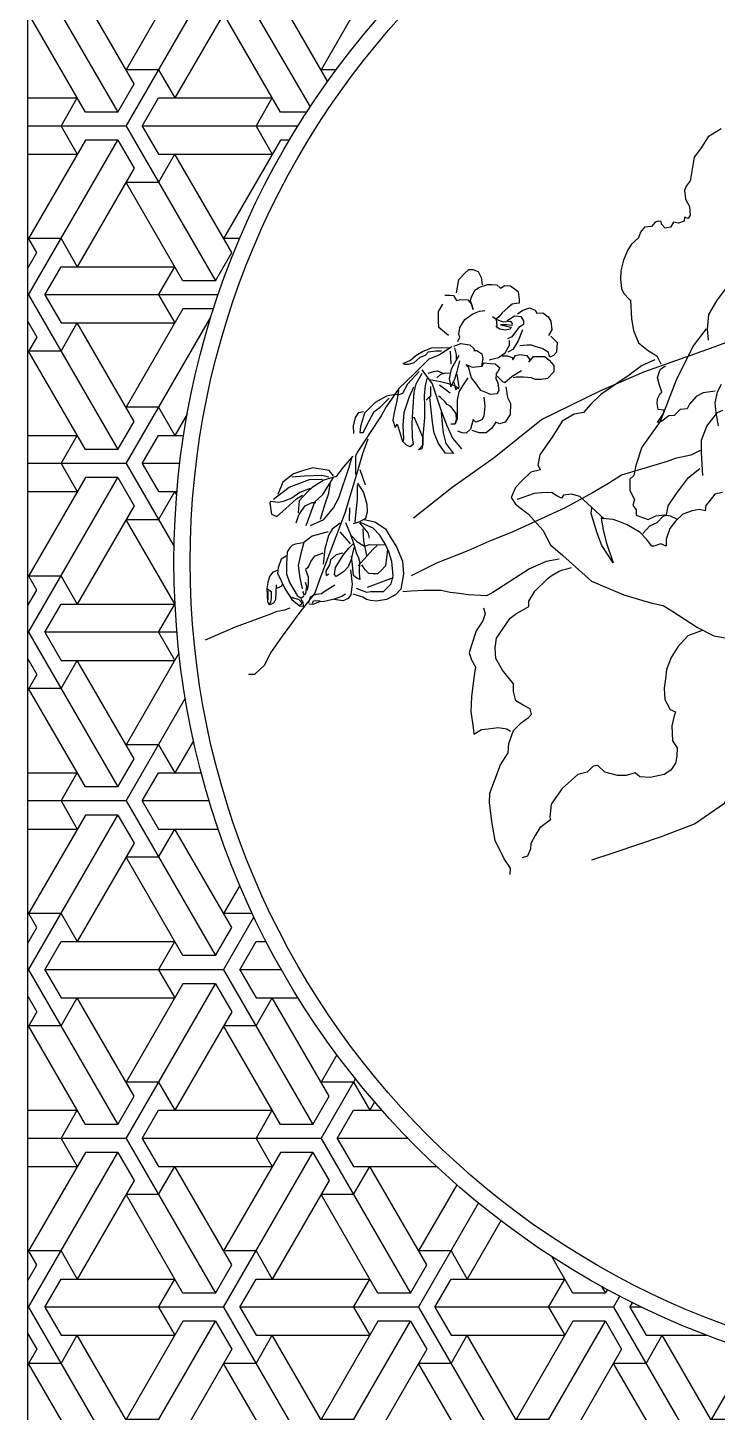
# Model space of a CAD drawing. Header units: millimetres. Extents: x 427 to 1067, y 328 to 1388.
# Drawn here: x 444.3 to 656.4, y 595.6 to 1022.1 of the extents above; entities that cross this region are included whole.
import ezdxf

# ---------------------------------------------------------------- set-up
doc = ezdxf.new("R2010")
doc.units = ezdxf.units.MM
for name, color, linetype in [('3', 3, 'Continuous'), ('4', 4, 'Continuous'), ('7', 7, 'Continuous'), ('BH', 3, 'Continuous')]:
    doc.layers.add(name, color=color, linetype=linetype)

# ---------------------------------------------------------------- blocks, each defined once
blk = doc.blocks.new('A$C0C6A2DC8')
at = {"layer": 'BH'}
h = blk.add_hatch(dxfattribs=at)
h.set_pattern_fill('ESCHER', color=256, scale=50, style=0)
h.set_pattern_definition([(60, (-245.52, -1502.44), (-60, -1e-08), [55, -5]), (180, (-245.52, -1502.44), (30, -51.9615), [55, -5]), (300, (-245.52, -1502.44), (60, -1e-08), [55, -5]), (60, (-240.52, -1502.44), (-60, -1e-08), [10, -50]), (300, (-240.52, -1502.44), (60, -1e-08), [10, -50]), (60, (-248.02, -1498.11), (-60, -1e-08), [10, -50]), (180, (-248.02, -1498.11), (30, -51.9615), [10, -50]), (300, (-248.02, -1506.77), (60, -1e-08), [10, -50]), (180, (-248.02, -1506.77), (30, -51.9615), [10, -50]), (60, (-265.52, -1502.44), (-60, -1e-08), [10, -50]), (300, (-265.52, -1502.44), (60, -1e-08), [10, -50]), (60, (-235.52, -1519.76), (-60, -1e-08), [10, -50]), (180, (-235.52, -1519.76), (30, -51.9615), [10, -50]), (300, (-235.52, -1485.117), (60, -1e-08), [10, -50]), (180, (-235.52, -1485.117), (30, -51.9615), [10, -50]), (0, (-235.52, -1493.78), (-30, 51.9615), [35, -25]), (0, (-235.52, -1511.1), (-30, 51.9615), [35, -25]), (120, (-243.02, -1489.447), (-60, 1e-08), [35, -25]), (120, (-258.02, -1498.11), (-60, 1e-08), [35, -25]), (240, (-258.02, -1506.77), (30, -51.9615), [35, -25]), (240, (-243.02, -1515.43), (30, -51.9615), [35, -25])])
edge = h.paths.add_edge_path(flags=16)
edge.add_arc((317.14, 530), 255, 0, 360)
h.paths.add_polyline_path([(17.14, 1030), (617.14, 1030), (617.14, 30), (17.14, 30)])
at = {"layer": '3'}
for points in [[(149.13, 612.79), (149.79, 616.9), (151.6, 618.87), (152.92, 620.02), (154.07, 620.02), (155.71, 619.36), (156.7, 617.56), (157.03, 615.25)], [(145.51, 612.13), (146.99, 612.13), (148.14, 611.97), (149.13, 610.49), (150.28, 610.82), (152.59, 610.65), (153.74, 609.34), (154.23, 607.69), (153.41, 610.32), (153.57, 611.31), (154.73, 613.61), (156.21, 614.6), (158.68, 615.42), (159.99, 615.42), (161.47, 615.25), (162.62, 614.27), (163.94, 615.09), (165.75, 614.93), (168.06, 613.28), (168.38, 610.82), (168.38, 609.67), (167.4, 609.5), (166.25, 609.34), (164.93, 608.19), (163.12, 606.71), (162.13, 605.39), (161.31, 604.73), (161.47, 602.6), (161.64, 601.94)], [(146.66, 599.64), (143.7, 602.1), (143.54, 604.24), (143.54, 607.04), (144.85, 609.34)], [(149.46, 597.83), (150.12, 599.14), (149.79, 599.97), (150.12, 602.1), (151.6, 604.57), (154.07, 606.38), (156.21, 607.2), (157.85, 607.36)], [(160.16, 605.56), (161.47, 604.57), (163.45, 603.91), (165.59, 604.08), (166.25, 603.42), (166.08, 602.76), (164.6, 602.93), (162.62, 602.93), (165.92, 602.27), (165.59, 601.61), (164.11, 601.28), (162.46, 601.61), (161.14, 602.43)], [(164.6, 604.24), (166.9, 605.72), (168.88, 605.56), (169.7, 604.24), (169.7, 603.09), (168.22, 602.1), (167.23, 600.79), (166.08, 599.31), (164.76, 598.65)], [(167.89, 606.38), (169.54, 607.53), (171.51, 608.19), (173.32, 607.53), (173.82, 606.54), (175.63, 606.71), (177.27, 605.39), (178.09, 604.08), (178.42, 601.45), (177.44, 599.64)], [(169.37, 601.45), (168.06, 597.99), (166.41, 595.36), (164.93, 594.54)], [(148.31, 596.35), (150.45, 597.17), (153.24, 596.84), (154.56, 595.53), (154.4, 595.03), (155.38, 595.03), (156.87, 594.05), (157.19, 592.57), (156.87, 590.93), (156.87, 590.27), (157.52, 591.25), (159.5, 591.09), (160.98, 590.93), (162.46, 589.77), (161.8, 588.62), (161.31, 587.97), (161.14, 586.32), (161.8, 585.17), (161.97, 583.36), (162.13, 582.71), (161.47, 581.72), (159.66, 581.56), (156.54, 582.71), (155.22, 584.68), (153.74, 586.65), (152.75, 589.94), (152.09, 590.76), (153.9, 589.94), (157.03, 590.27), (157.19, 590.76)], [(159.17, 592.24), (161.97, 592.9), (164.11, 594.38), (165.42, 596.68), (165.42, 598.16)], [(178.09, 599.47), (180.07, 597.5), (179.9, 594.54), (178.92, 593.56), (177.77, 593.06), (177.27, 594.54), (175.46, 595.69), (173.65, 596.19), (172.17, 596.68), (170.85, 596.68), (168.55, 596.51)], [(147.65, 596.17), (143.86, 593.7), (140.57, 592.39), (136.13, 587.95), (131.36, 583.34), (127.41, 577.76), (125.92, 574.96), (122.3, 569.54), (118.68, 563.95), (118.03, 562.63), (118.03, 560.33), (118.03, 556.88)], [(144.52, 594.87), (142.71, 594.87), (140.41, 594.54), (139.42, 593.56), (137.78, 592.9), (135.97, 591.25), (134.32, 590.76), (133.17, 590.76), (132.67, 591.09), (134.98, 592.08), (136.62, 593.56), (138.6, 594.71), (141.4, 595.86), (144.52, 596.02), (146.99, 595.86)], [(149.79, 593.56), (147.48, 589.28), (146.83, 586.32), (147.32, 583.86), (148.47, 585.99), (149.3, 588.62), (150.12, 591.91)], [(147.16, 594.87), (147.32, 590.93)], [(148.47, 595.86), (148.97, 593.88), (148.97, 592.4)], [(163.12, 593.39), (164.76, 593.39), (166.25, 592.9), (166.41, 592.24), (167.23, 593.56), (168.55, 593.88), (170.69, 593.56), (171.68, 592.24), (171.35, 591.42), (172.83, 593.23), (174.31, 593.23), (176.28, 593.23), (177.6, 592.08), (179.08, 590.43), (179.08, 588.46), (177.11, 586.49), (175.13, 586.16), (173.32, 586.16), (172.17, 586.65), (169.7, 586.82), (168.22, 586.82), (167.4, 586.82), (166.57, 586.65)], [(137.61, 588.6), (133.99, 584.66), (132.51, 581.86), (131.19, 581.37), (130.2, 581.54), (127.57, 581.04), (124.11, 579.07), (120.82, 575.78), (119.51, 571.67), (119.34, 569.86), (120.33, 569.86), (122.14, 573.15), (123.78, 576.28), (125.6, 577.59), (127.08, 579.07), (128.39, 580.39)], [(138.43, 589.1), (141.56, 584.82), (144.36, 576.46), (146, 572.19), (147.81, 568.08), (150.61, 564.79)], [(140.41, 588.13), (142.05, 588.62), (143.21, 588.79), (144.85, 588.13)], [(161.64, 587.14), (163.28, 585.5), (163.94, 585.17), (166.25, 587.14), (169.04, 588.95)], [(138.43, 587.95), (136.62, 584.66), (135.96, 582.19), (135.63, 577.76), (135.3, 572.82), (135.47, 568.22), (135.8, 566.08), (134.81, 565.43), (133.66, 565.92), (132.67, 566.91), (132.84, 567.73), (132.67, 572), (133, 575.95), (134.65, 580.88), (135.96, 583.84)], [(139.91, 586.47), (139.42, 584.17), (139.09, 581.21), (139.25, 577.92), (139.25, 574.3), (138.76, 568.71), (138.76, 566.25), (138.43, 564.77), (137.44, 564.44), (138.76, 565.92), (138.76, 568.39), (137.77, 570.52), (136.13, 574.3), (135.63, 574.47)], [(140.74, 586.16), (144.19, 585.5), (146.17, 585.01), (148.64, 584.19), (149.79, 583.36)], [(147.16, 587.97), (145.67, 588.13), (144.19, 587.64), (143.04, 586.65)], [(152.59, 586.65), (150.94, 584.19), (149.79, 582.38), (149.3, 579.75), (149.3, 576.46), (149.3, 573.99), (148.64, 572.51), (147.81, 572.35), (147.32, 572.35), (148.64, 572.51), (149.13, 573.66), (148.97, 575.64), (147.32, 577.77), (146.17, 578.43), (145.35, 579.42), (143.54, 581.06), (144.03, 580.9)], [(147.16, 581.88), (143.86, 584.35)], [(148.31, 585.34), (148.8, 583.03), (149.95, 583.86), (149.46, 586.49), (149.3, 587.8)], [(131.19, 582.85), (130.7, 579.56), (129.87, 575.95), (129.54, 573.65), (130.2, 571.34), (130.86, 572.33), (131.68, 569.86), (132.51, 567.07)], [(141.07, 584.02), (141.07, 580.9), (140.41, 580.39), (139.75, 579.75)], [(144.36, 575.97), (144.69, 572.51), (145.02, 569.72), (145.84, 566.43), (146.99, 564.79), (148.14, 563.31), (145.67, 563.47), (143.54, 566.43), (142.22, 569.56), (141.72, 573.01), (141.07, 578.6), (140.9, 580.73)], [(157.52, 580.73), (157.85, 577.94), (157.52, 574.82), (156.87, 573.66), (155.05, 573.01), (154.23, 573.83), (153.41, 570.87), (152.09, 569.56), (150.78, 569.72), (149.46, 570.21)], [(164.27, 583.86), (164.76, 580.57), (165.75, 578.76), (165.59, 575.31), (164.11, 573.01), (162.3, 572.51), (161.14, 573.01), (159.83, 571.03), (158.18, 569.72), (156.04, 569.72), (153.9, 570.38)], [(117.53, 569.54), (117.37, 571.84), (118.03, 574.47), (119.01, 575.95), (120.49, 576.28)], [(85.06, 495.37), (87.03, 495.37), (90, 498.17), (91.97, 501.95), (95.59, 507.05), (101.02, 514.44), (105.47, 520.2), (107.44, 525.62), (112.05, 537.79), (114.85, 545.02), (118.31, 556.64), (120.29, 563.38), (121.93, 567.82)], [(111.25, 556.46), (109.94, 558.1), (104.83, 558.93), (102.04, 558.1), (98.91, 557.12), (95.62, 554.49), (94.14, 550.71)], [(117.18, 562.54), (114.21, 559.09), (112.07, 556.3), (108.29, 555.15), (104.67, 552.84), (103.19, 551.53), (100.72, 548.73), (100.39, 545.12)], [(104.18, 541.17), (108.29, 542.98), (111.25, 546.6), (112.9, 549.72), (116.02, 559.09), (116.85, 562.05)], [(92.82, 549.23), (97.59, 553.01), (103.85, 555.31), (107.47, 555.47), (107.8, 555.31)], [(98.42, 556.13), (102.2, 556.46), (107.63, 556.63), (109.77, 556.13)], [(102.86, 541.17), (105.49, 548.41), (107.96, 550.71), (111.25, 555.97)], [(119.32, 558.43), (120.96, 553.67)], [(104.01, 552.52), (100.88, 551.36), (98.42, 549.56), (95.78, 548.57), (94.3, 548.24), (91.83, 548.57), (91.67, 548.08), (92.16, 544.63), (93.81, 543.97), (96.44, 546.27), (99.9, 549.39), (101.71, 550.54)], [(110.26, 554.32), (109.61, 550.71), (108.62, 547.75), (107.14, 542.98)], [(118.66, 554.16), (120.47, 551.36), (121.46, 547.75), (121.62, 545.28), (121.13, 543.31), (118.99, 542.16), (117.34, 541.67)], [(118.49, 553.67), (118.49, 549.23), (118, 544.46), (117.83, 542.16)], [(99.73, 541.99), (100.55, 544.46), (102.53, 547.26), (104.67, 548.24), (105.82, 548.24)], [(116.19, 546.6), (116.02, 542.65)], [(113.24, 541.92), (110.87, 540.04), (109.68, 538.07), (108.59, 534.02), (108.1, 529.27)], [(114.92, 542.12), (116.51, 538.36), (117.4, 535.7), (118.29, 532.44), (118.78, 531.55), (119.28, 530.16), (119.18, 526.61), (119.37, 524.53), (118.39, 524.93), (117.4, 525.82), (117.2, 527.89), (117.1, 529.08), (116.8, 531.74)], [(120.63, 542.98), (123.92, 542.32), (127.21, 540.19), (128.7, 537.72), (130.67, 534.6), (132.48, 530.16), (132.81, 526.21), (131.99, 521.61), (130.34, 519.8), (127.53, 518.4), (124.4, 517.91), (122.59, 518.07), (121.44, 518.4), (120.28, 519.06), (117.32, 520.04)], [(118.19, 521.86), (121.35, 520.68), (122.74, 520.88), (126.59, 520.88), (128.97, 523.25), (129.56, 525.62), (129.17, 530.06), (128.28, 533.03), (127.19, 535.3), (125.51, 538.17), (123.43, 540.34), (121.85, 541.03), (119.57, 542.12)], [(119.28, 542.02), (121.85, 538.96), (122.24, 537.28)], [(109.58, 539.25), (104.64, 537.87), (102.07, 535.89), (101.18, 532.53), (100.38, 528.88), (100.88, 525.03), (101.57, 521.67)], [(113.14, 539.25), (116.11, 535.89), (116.41, 535.5)], [(116.8, 537.97), (118.39, 536.29), (120.76, 534.81), (122.34, 535.3), (125.41, 535.2), (126.89, 535.3)], [(120.26, 540.14), (120.46, 536.49), (121.35, 531.94)], [(101.77, 535.8), (99.59, 535.41), (98.6, 535.11), (97.81, 534.32), (97.02, 533.03), (96.82, 529.48), (96.82, 526.32), (97.71, 523.65), (100.09, 519.6), (101.27, 518.81), (102.07, 519.5)], [(117.5, 534.41), (116.7, 530.66), (115.71, 528.48), (114.43, 527), (113.44, 526.31), (112.06, 525.42), (111.56, 526.11), (111.86, 528.19), (114.23, 532.04), (115.91, 534.21), (117.4, 535.6)], [(118.78, 528.78), (123.33, 533.82), (124.72, 535)], [(127.88, 533.72), (127.48, 530.46), (127.29, 528.78), (125.9, 527.3), (124.81, 526.31), (123.43, 526.31), (122.14, 526.41), (121.06, 527.4), (119.97, 529.08)], [(96.72, 531.75), (95.14, 530.76), (94.25, 528.09), (93.96, 526.51), (96.33, 521.57), (98.41, 518.41), (100.78, 516.44), (101.97, 516.34), (101.87, 517.52), (101.27, 518.41)], [(108, 532.63), (105.33, 531.64), (104.24, 530.16), (103.75, 528.98), (103.25, 528.09), (102.66, 527.59), (103.45, 525.32), (103.45, 522.95), (103.15, 521.27)], [(114.03, 532.63), (112.06, 532.14), (110.28, 530.56), (109.98, 529.08), (108.89, 527.1), (108.99, 525.72), (109.78, 526.31)], [(93.86, 527.3), (92.57, 526.81), (91.58, 525.43), (90.99, 523.65), (90.69, 521.77), (90.89, 517.62), (91.48, 516.73), (91.98, 517.52), (92.18, 518.81), (92.18, 519.89), (92.18, 520.68), (90.89, 521.57)], [(116.51, 527.5), (117, 523.05), (116.61, 519.79), (115.71, 518.7), (114.23, 518.01), (111.36, 518.41)], [(121.65, 522.16), (129.66, 525.12)], [(91.09, 518.31), (91.09, 520.98)], [(93.56, 522.86), (93.46, 520.78), (93.36, 518.41), (92.87, 517.33), (91.78, 516.73)], [(95.54, 522.96), (95.04, 522.36), (93.46, 521.67)], [(102.56, 523.74), (102.96, 522.46), (102.76, 520.97), (102.66, 520.18), (102.17, 519.69), (101.87, 520.68), (101.97, 520.97)], [(111.66, 522.75), (108.69, 520.97), (107.51, 520.09), (105.92, 519.89), (104.74, 519.49), (104.04, 519), (103.45, 517.12)], [(98.31, 519.1), (100.58, 518.41), (101.37, 517.42), (101.27, 516.83), (100.78, 516.54)], [(114.92, 519.99), (113.84, 519.3), (111.46, 518.5), (108.49, 517.81), (106.91, 517.62), (104.84, 516.83), (103.75, 516.92)], [(104.74, 517.22), (105.13, 518.01), (105.82, 518.11), (107.11, 518.01)], [(71.9, 505.96), (81.1, 509.91), (91.98, 513.96), (93.86, 514.75), (96.23, 515.15), (97.91, 515.84)], [(190.77, 438.24), (197.9, 440.55), (212.15, 445.36), (222.3, 449.27), (231.57, 455.68), (236.2, 462.27), (239.76, 466), (245.82, 470.81), (249.03, 476.32), (257.22, 488.78), (260.43, 492.34), (261.93, 494.74)]]:
    blk.add_lwpolyline(points, dxfattribs=at)
at = {"layer": '4'}
blk.add_lwpolyline([(17.14, 1030), (617.14, 1030), (617.14, 30), (17.14, 30)], close=True, dxfattribs=at)
at = {"layer": '7'}
for points in [[(230.5, 663.36), (226.5, 660.9), (224.19, 657.21), (222.19, 654.59), (221.27, 649.06), (220.96, 647.36), (219.73, 645.67), (219.27, 644.29), (219.57, 641.67), (220.81, 639.37), (220.96, 636.75), (220.34, 635.68), (219.27, 636.14), (219.11, 634.91), (217.42, 634.29), (215.88, 634.6), (214.96, 633.06), (213.26, 632.76), (212.19, 633.99), (212.03, 634.76), (211.11, 634.91), (210.18, 634.6), (209.57, 633.83), (209.11, 633.22), (206.91, 633.02), (205.68, 631.48), (205.06, 629.79), (202.91, 627.79), (201.83, 626.1), (200.45, 622.87), (199.68, 619.64), (199.52, 617.03), (199.83, 614.11), (200.6, 612.57), (202.29, 610.72), (202.6, 610.57), (202.9, 604.79), (203.52, 601.25), (205.06, 597.41), (208.14, 594.95), (210.75, 593.41), (211.98, 590.95)], [(226.61, 598.21), (226.3, 601.59), (226.76, 606.2), (229.23, 610.35), (232.46, 614.81)], [(230.55, 584.63), (229.27, 582.26), (228.54, 578.98), (228.9, 575.89), (229.63, 571.88)], [(230.94, 551.37), (228.57, 550.83), (227.11, 549.01), (225.83, 547.37), (225.65, 545.73), (223.83, 546.09), (221.64, 545.73), (218.72, 544.63), (216.54, 542.63), (214.71, 540.26), (213.62, 536.99), (213.62, 534.8), (211.98, 535.53), (209.79, 534.8), (209.24, 534.8), (207.6, 536.99), (205.6, 538.99), (201.59, 541.36), (199.03, 542.45), (197.28, 543), (194, 543.37), (193.64, 543.55), (194.18, 539.72), (195.28, 535.72), (197.28, 529.71), (193.82, 534.99), (192.36, 538.81), (190.54, 544.82), (190.72, 546.64)], [(135.84, 543.55), (147.69, 552.84), (160.64, 562.12), (175.22, 573.78), (193.45, 582.7), (206.76, 588.53), (226.12, 595.37), (244.9, 602.3), (251.28, 604.48), (255.29, 604.66), (256.93, 604.66), (259.49, 604.66), (261.31, 604.12), (263.13, 603.02), (265.87, 601.75)], [(225.94, 601.75), (221.93, 596.47), (216.64, 585.91), (211.72, 573.16), (206.07, 565.33), (204.24, 559.61), (203.69, 556.52), (202.42, 555.42), (202.42, 551.96), (203.51, 549.78), (203.87, 549.05), (203.33, 547.41), (204.42, 545.95), (204.42, 544.32), (208.07, 543.04), (210.44, 544.13), (213.17, 544.5), (214.81, 544.13), (216.82, 543.22)], [(210.07, 592.21), (206.06, 590.39), (202.23, 587.47), (198.4, 584.93), (193.48, 581.47), (190.38, 578.55), (188.2, 576), (185.28, 575.46), (181.63, 573.27), (178.72, 568.72), (174.7, 562.89), (174.16, 559.79), (174.89, 558.34), (171.97, 557.61), (169.24, 554.88), (167.23, 552.87), (165.95, 549.78), (167.23, 547.78), (171.24, 544.68), (175.62, 539.76), (177.99, 535.21), (181.81, 531.93), (190.58, 523.99), (200.61, 519.8), (209.18, 517.25), (212.64, 516.52), (215.38, 514.88), (223.22, 509.78), (228.32, 507.23), (234.15, 506.14)], [(228.67, 582.56), (225.02, 582.01), (222.83, 580.92), (220.83, 578.55), (220.1, 577.09), (217.91, 576.91), (216.09, 575.09), (214.45, 574.91), (212.26, 573.27), (210.98, 572.91), (212.81, 575.64), (212.99, 576.73), (211.17, 576.91), (210.8, 578.73), (210.98, 580.19), (211.71, 581.83), (212.26, 582.19), (211.53, 584.38), (210.98, 586.75), (211.53, 588.57), (211.9, 589.3), (213.35, 590.39)], [(224.84, 556.52), (224.47, 563.62), (224.47, 567.44), (226.12, 571.81), (229.4, 576), (231.04, 576.73)], [(224.08, 564.31), (221.16, 562.85), (216.42, 561.76), (213.87, 560.85), (199.83, 556.66), (195.82, 554.11), (190.9, 551.2), (182.51, 546.64), (166.47, 539.18), (159, 536.26), (152.62, 533.35), (142.95, 529.53), (135.11, 525.7)], [(206.43, 538.67), (208.61, 541.04), (210.8, 542.13), (212.62, 543.95), (213.72, 544.5), (214.27, 547.23), (216.82, 551.05), (220.46, 555.97), (223.93, 558.7)], [(194.55, 543.18), (189.44, 547.92), (187.07, 550.1), (184.52, 550.83), (181.97, 550.47), (181.42, 549.56), (179.96, 550.29), (178.32, 551.38), (175.22, 551.2), (173.03, 551.01), (167.75, 549.19)], [(180.69, 530.76), (176.68, 530.03), (171.58, 527.85), (160.27, 520.56), (158.27, 519.47), (152.8, 519.83), (149.88, 520.2), (147.15, 520.56), (144.41, 521.11), (139.13, 521.11), (135.12, 520.93), (132.56, 520.74)], [(165.57, 433.64), (165.75, 435.64), (163.75, 438.56), (161.01, 444.2), (159.92, 450.03), (159.19, 455.86), (159.37, 458.77), (162.65, 467.51), (165.02, 471.15), (165.19, 474.01), (166.65, 478.01), (169.02, 480.38), (171.21, 482.02), (172.12, 483.11), (171.75, 484.75), (169.57, 485.84), (167.38, 487.12), (166.65, 490.03), (166.65, 492.4), (163.19, 496.59), (161.18, 500.23), (161, 503.51), (161.36, 506.42), (163.37, 509.34), (165.56, 512.61), (167.2, 513.89), (171.39, 516.26), (171.39, 517.89), (173.21, 520.99), (177.22, 524.81), (177.96, 525.48), (178.69, 526.02), (180.69, 527.12), (181.79, 527.48), (183.06, 527.85), (184.52, 528.21)], [(157.36, 515.83), (157.9, 514.01), (157.18, 511.82), (155.17, 508.72), (153.71, 504.35), (152.98, 501.99), (153.71, 499.8), (154.96, 497.69), (154.41, 494.23), (153.68, 488.41), (153.5, 483.85), (154.23, 478.94), (154.41, 476.93), (156.78, 478.39), (158.78, 478.57), (161.88, 478.94), (164.62, 478.57), (165.71, 477.84)], [(224.67, 508.87), (220.3, 507.23), (217.2, 503.77), (215.19, 500.5), (213.74, 496.85), (213.37, 493.94), (213.01, 491.03), (213.19, 487.57), (214.83, 484.53), (216.47, 483.8), (215.92, 482.16), (215.38, 479.43), (215.56, 474.87), (217.02, 472.69), (216.84, 470.14), (216.47, 467.95), (215.01, 465.77), (213.01, 464.49), (208.63, 463.58), (205.53, 463.77), (204.07, 465.04), (201.34, 464.13), (198.61, 464.13), (194.78, 465.22), (192.59, 467.23), (191.13, 467.04), (189.31, 465.22), (186.39, 464.49), (181.65, 460.12), (178.19, 455.39), (177.82, 451.38), (178, 450.47), (174.72, 448.1), (173.26, 445.74), (171.99, 443.19), (171.81, 441.55), (170.89, 439.36), (169.25, 438.82)]]:
    blk.add_lwpolyline(points, dxfattribs=at)
for radius in [255, 250]:
    blk.add_circle((317.14, 530), radius, dxfattribs=at)

msp = doc.modelspace()

# ---------------------------------------------------------------- block references
msp.add_blockref('A$C0C6A2DC8', (427.11, 327.58))

doc.saveas('drawing.dxf')
